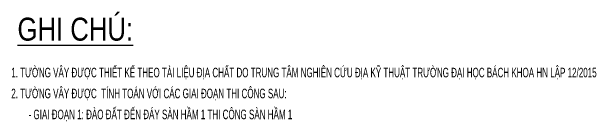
# Model space of a CAD drawing. Header units: millimetres. Extents: x -147841 to 368790, y -162721 to 84261.
# Drawn here: x 193241 to 200868, y -120540 to -119109 of the extents above; entities that cross this region are included whole.
import ezdxf

# ---------------------------------------------------------------- set-up
doc = ezdxf.new("R2010")
doc.units = ezdxf.units.MM
doc.header["$LTSCALE"] = 1000
doc.header["$MEASUREMENT"] = 0
doc.layers.add('KC-Text', color=31, linetype='CONTINUOUS')
doc.styles.add('ARIAL', font='arial.ttf', dxfattribs={"width": 0.7})

msp = doc.modelspace()

# ---------------------------------------------------------------- texts
at = {"layer": 'KC-Text', "style": 'ARIAL', "width": 0.8}
msp.add_text('%%UGHI CHÚ:', height=300, dxfattribs=at).set_placement((193316.57, -119487.13))
at = {"layer": 'KC-Text', "color": 1, "style": 'ARIAL', "width": 0.6}
for s, p in [('1. TƯỜNG VÂY ĐƯỢC THIẾT KẾ THEO TÀI LIỆU ĐỊA CHẤT DO TRUNG TÂM NGHIÊN CỨU ĐỊA KỸ THUẬT TRƯỜNG ĐẠI HỌC BÁCH KHOA HN LẬP 12/2015', (193236.21, -119965.57)), ('2. TƯỜNG VÂY ĐƯỢC  TÍNH TOÁN VỚI CÁC GIAI ĐOẠN THI CÔNG SAU:', (193236.21, -120238.78)), ('- GIAI ĐOẠN 1: ĐÀO ĐẤT ĐẾN ĐÁY SÀN HẦM 1 THI CÔNG SÀN HẦM 1', (193461.47, -120512))]:
    msp.add_text(s, height=125, dxfattribs=at).set_placement(p)

doc.saveas('drawing.dxf')
